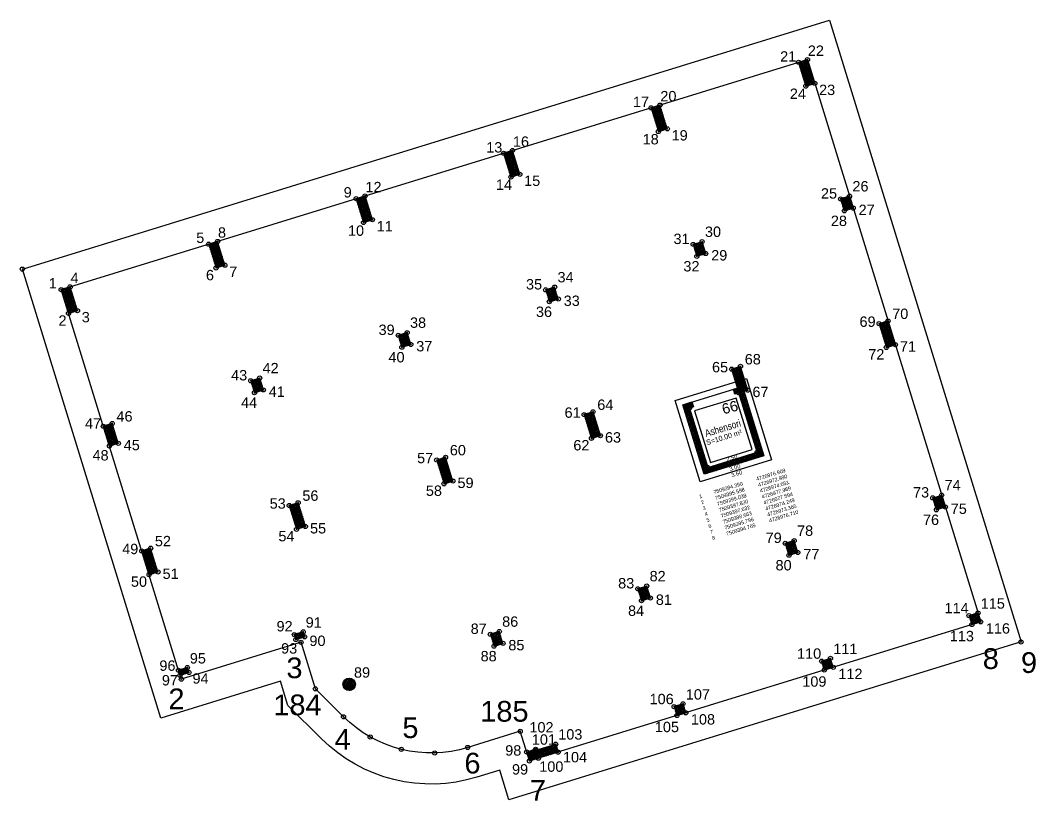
# Model space of a CAD drawing. Header units: metres. Extents: x 7509067 to 7509712, y 4726925 to 4727058.
# Drawn here: x 7509662.77 to 7509711.79, y 4726957.6 to 4726995.27 of the extents above; entities that cross this region are included whole.
import ezdxf

# ---------------------------------------------------------------- set-up
doc = ezdxf.new("R2010")
doc.units = ezdxf.units.M
doc.header["$PDMODE"] = 32
doc.header["$PDSIZE"] = 0.2
for name, color, linetype, lineweight in [('Fasada', 7, 'Continuous', 15), ('muri', 7, 'Continuous', 40), ('Shtyllat', 1, 'Continuous', 25), ('Tekst', 64, 'Continuous', 15)]:
    doc.layers.add(name, color=color, linetype=linetype, lineweight=lineweight)
doc.styles.add('Dimensionet CM', font='swissc.ttf', dxfattribs={"height": 15})
doc.styles.get("Standard").update_dxf_attribs({"font": 'arial.ttf'})
doc.dimstyles.get("Standard").update_dxf_attribs({"dimtxt": 0.2, "dimasz": 0.18, "dimexe": 0.18, "dimexo": 0.0625, "dimgap": 0.09, "dimtad": 1, "dimtoh": 1, "dimzin": 0, "dimdsep": 46, "dimtxsty": 'Standard', "dimcen": 0.09, "dimse1": 1, "dimse2": 1, "dimsd1": 1, "dimsd2": 1, "dimadec": 0, "dimazin": 0, "dimtfac": 1, "dimtofl": 0, "dimtmove": 0, "dimatfit": 3, "dimfxl": 1, "dimtolj": 1, "dimtzin": 0, "dimarcsym": 0})
pattern_1 = [(152.13, (300, 0), (-0.0296841552326, -0.05613466779208), []), (242.13, (300, 0), (0.05613466779208, -0.0296841552326), [])]

# ---------------------------------------------------------------- blocks, each defined once
blk = doc.blocks.new('*D255')
at = {"layer": 'Defpoints', "color": 0, "transparency": 16777216}
for p in [(7509699.038, 4726974.051), (7509699.138, 4726973.726), (7509695.598, 4726972.99)]:
    blk.add_point(p, dxfattribs=at)
at = {"color": 0, "transparency": 16777216, "insert": (7509697.361, 4726973.379), "char_height": 0.2, "attachment_point": 5, "rotation": 17.13}
blk.add_mtext('\\A1;3.60', dxfattribs=at)
blk = doc.blocks.new('*D256')
at = {"layer": 'Defpoints', "color": 0, "transparency": 16777216}
for p in [(7509698.663, 4726974.249), (7509698.76, 4726973.935), (7509695.796, 4726973.365)]:
    blk.add_point(p, dxfattribs=at)
at = {"color": 0, "transparency": 16777216, "insert": (7509697.27, 4726973.677), "char_height": 0.2, "attachment_point": 5, "rotation": 17.13}
blk.add_mtext('\\A1;3.00', dxfattribs=at)
blk = doc.blocks.new('*D257')
at = {"layer": 'Defpoints', "color": 0, "transparency": 16777216}
for p in [(7509698.35, 4726974.414), (7509698.374, 4726974.337), (7509695.961, 4726973.678)]:
    blk.add_point(p, dxfattribs=at)
at = {"color": 0, "transparency": 16777216, "insert": (7509697.123, 4726974.152), "char_height": 0.2, "attachment_point": 5, "rotation": 17.13}
blk.add_mtext('\\A1;2.50', dxfattribs=at)

msp = doc.modelspace()

# ---------------------------------------------------------------- hatches: boundary and pattern name
at = {"layer": 'Shtyllat'}
h = msp.add_hatch(dxfattribs=at)
h.set_pattern_fill('ANSI37', color=256, scale=0.02, angle=107.13, style=0)
h.set_pattern_definition(pattern_1)
h.paths.add_polyline_path([(7509700.698, 4726992.09), (7509701.128, 4726992.223), (7509700.775, 4726993.369), (7509700.345, 4726993.237)])
h = msp.add_hatch(dxfattribs=at)
h.set_pattern_fill('ANSI37', color=256, scale=0.02, angle=107.13, style=0)
h.set_pattern_definition(pattern_1)
h.paths.add_polyline_path([(7509693.579, 4726989.896), (7509694.009, 4726990.028), (7509693.655, 4726991.175), (7509693.225, 4726991.042)])
h = msp.add_hatch(dxfattribs=at)
h.set_pattern_fill('ANSI37', color=256, scale=0.02, angle=107.13, style=0)
h.set_pattern_definition(pattern_1)
h.paths.add_polyline_path([(7509686.459, 4726987.701), (7509686.889, 4726987.834), (7509686.536, 4726988.981), (7509686.106, 4726988.848)])
h = msp.add_hatch(dxfattribs=at)
h.set_pattern_fill('ANSI37', color=256, scale=0.02, angle=107.13, style=0)
h.set_pattern_definition(pattern_1)
h.paths.add_polyline_path([(7509679.34, 4726985.507), (7509679.77, 4726985.64), (7509679.416, 4726986.786), (7509678.986, 4726986.654)])
h = msp.add_hatch(dxfattribs=at)
h.set_pattern_fill('ANSI37', color=256, scale=0.02, angle=107.13, style=0)
h.set_pattern_definition(pattern_1)
h.paths.add_polyline_path([(7509702.554, 4726986.069), (7509702.984, 4726986.202), (7509702.807, 4726986.775), (7509702.377, 4726986.643)])
h = msp.add_hatch(dxfattribs=at)
h.set_pattern_fill('ANSI37', color=256, scale=0.02, angle=107.13, style=0)
h.set_pattern_definition(pattern_1)
h.paths.add_polyline_path([(7509672.22, 4726983.313), (7509672.65, 4726983.445), (7509672.297, 4726984.592), (7509671.867, 4726984.459)])
h = msp.add_hatch(dxfattribs=at)
h.set_pattern_fill('ANSI37', color=256, scale=0.02, angle=107.13, style=0)
h.set_pattern_definition(pattern_1)
h.paths.add_polyline_path([(7509695.434, 4726983.875), (7509695.864, 4726984.008), (7509695.687, 4726984.581), (7509695.257, 4726984.449)])
h = msp.add_hatch(dxfattribs=at)
h.set_pattern_fill('ANSI37', color=256, scale=0.02, angle=107.13, style=0)
h.set_pattern_definition(pattern_1)
h.paths.add_polyline_path([(7509665.177, 4726982.398), (7509664.962, 4726982.331), (7509665.249, 4726981.4), (7509665.464, 4726981.466)])
h.paths.add_polyline_path([(7509664.962, 4726982.331), (7509664.747, 4726982.265), (7509665.034, 4726981.333), (7509665.249, 4726981.4)])
h.paths.add_polyline_path([(7509665.249, 4726981.4), (7509665.034, 4726981.333), (7509665.101, 4726981.118), (7509665.316, 4726981.185)])
h.paths.add_polyline_path([(7509665.464, 4726981.466), (7509665.249, 4726981.4), (7509665.316, 4726981.185), (7509665.531, 4726981.251)])
h = msp.add_hatch(dxfattribs=at)
h.set_pattern_fill('ANSI37', color=256, scale=0.02, angle=107.13, style=0)
h.set_pattern_definition(pattern_1)
h.paths.add_polyline_path([(7509688.315, 4726981.681), (7509688.745, 4726981.813), (7509688.568, 4726982.387), (7509688.138, 4726982.254)])
h = msp.add_hatch(dxfattribs=at)
h.set_pattern_fill('ANSI37', color=256, scale=0.02, angle=107.13, style=0)
h.set_pattern_definition(pattern_1)
h.paths.add_polyline_path([(7509704.586, 4726979.476), (7509705.016, 4726979.608), (7509704.663, 4726980.755), (7509704.233, 4726980.622)])
h = msp.add_hatch(dxfattribs=at)
h.set_pattern_fill('ANSI37', color=256, scale=0.02, angle=107.13, style=0)
h.set_pattern_definition(pattern_1)
h.paths.add_polyline_path([(7509681.195, 4726979.486), (7509681.625, 4726979.619), (7509681.448, 4726980.192), (7509681.018, 4726980.06)])
h = msp.add_hatch(dxfattribs=at)
h.set_pattern_fill('ANSI37', color=256, scale=0.02, angle=107.13, style=0)
h.set_pattern_definition(pattern_1)
h.paths.add_polyline_path([(7509697.467, 4726977.281), (7509697.897, 4726977.414), (7509697.543, 4726978.561), (7509697.113, 4726978.428)])
h = msp.add_hatch(dxfattribs=at)
h.set_pattern_fill('ANSI37', color=256, scale=0.02, angle=107.13, style=0)
h.set_pattern_definition(pattern_1)
h.paths.add_polyline_path([(7509674.076, 4726977.292), (7509674.506, 4726977.425), (7509674.329, 4726977.998), (7509673.899, 4726977.866)])
h = msp.add_hatch(dxfattribs=at)
h.set_pattern_fill('ANSI37', color=256, scale=0.02, angle=107.13, style=0)
h.set_pattern_definition(pattern_1)
h.paths.add_polyline_path([(7509695.269, 4726976.604), (7509695.077, 4726976.545), (7509695.961, 4726973.678), (7509698.35, 4726974.414), (7509697.467, 4726977.281), (7509697.275, 4726977.222), (7509697.202, 4726977.461), (7509697.632, 4726977.594), (7509698.663, 4726974.249), (7509695.796, 4726973.365), (7509694.765, 4726976.71), (7509695.195, 4726976.843)])
h = msp.add_hatch(dxfattribs=at)
h.set_pattern_fill('ANSI37', color=256, scale=0.02, angle=107.13, style=0)
h.set_pattern_definition(pattern_1)
h.paths.add_polyline_path([(7509690.347, 4726975.087), (7509690.777, 4726975.219), (7509690.424, 4726976.366), (7509689.994, 4726976.234)])
h = msp.add_hatch(dxfattribs=at)
h.set_pattern_fill('ANSI37', color=256, scale=0.02, angle=107.13, style=0)
h.set_pattern_definition(pattern_1)
h.paths.add_polyline_path([(7509667.074, 4726974.716), (7509667.504, 4726974.848), (7509667.21, 4726975.804), (7509666.779, 4726975.671)])
h = msp.add_hatch(dxfattribs=at)
h.set_pattern_fill('ANSI37', color=256, scale=0.02, angle=107.13, style=0)
h.set_pattern_definition(pattern_1)
h.paths.add_polyline_path([(7509683.228, 4726972.893), (7509683.658, 4726973.025), (7509683.304, 4726974.172), (7509682.874, 4726974.039)])
h = msp.add_hatch(dxfattribs=at)
h.set_pattern_fill('ANSI37', color=256, scale=0.02, angle=107.13, style=0)
h.set_pattern_definition(pattern_1)
h.paths.add_polyline_path([(7509707.001, 4726971.639), (7509707.431, 4726971.772), (7509707.255, 4726972.345), (7509706.825, 4726972.213)])
h = msp.add_hatch(dxfattribs=at)
h.set_pattern_fill('ANSI37', color=256, scale=0.02, angle=107.13, style=0)
h.set_pattern_definition(pattern_1)
h.paths.add_polyline_path([(7509676.127, 4726970.704), (7509676.557, 4726970.837), (7509676.204, 4726971.983), (7509675.774, 4726971.851)])
h = msp.add_hatch(dxfattribs=at)
h.set_pattern_fill('ANSI37', color=256, scale=0.02, angle=107.13, style=0)
h.set_pattern_definition(pattern_1)
h.paths.add_polyline_path([(7509699.882, 4726969.445), (7509700.312, 4726969.578), (7509700.135, 4726970.151), (7509699.705, 4726970.018)])
h = msp.add_hatch(dxfattribs=at)
h.set_pattern_fill('ANSI37', color=256, scale=0.02, angle=107.13, style=0)
h.set_pattern_definition(pattern_1)
h.paths.add_polyline_path([(7509668.989, 4726968.504), (7509669.419, 4726968.636), (7509669.065, 4726969.783), (7509668.635, 4726969.651)])
h = msp.add_hatch(dxfattribs=at)
h.set_pattern_fill('ANSI37', color=256, scale=0.02, angle=107.13, style=0)
h.set_pattern_definition(pattern_1)
h.paths.add_polyline_path([(7509692.762, 4726967.251), (7509693.192, 4726967.383), (7509693.016, 4726967.957), (7509692.586, 4726967.824)])
h = msp.add_hatch(dxfattribs=at)
h.set_pattern_fill('ANSI37', color=256, scale=0.02, angle=107.13, style=0)
h.set_pattern_definition(pattern_1)
h.paths.add_polyline_path([(7509708.71, 4726966.097), (7509709.14, 4726966.229), (7509709.007, 4726966.659), (7509708.577, 4726966.527)])
h = msp.add_hatch(dxfattribs=at)
h.set_pattern_fill('ANSI37', color=256, scale=0.02, angle=107.13, style=0)
h.set_pattern_definition(pattern_1)
h.paths.add_polyline_path([(7509676.075, 4726965.375), (7509676.505, 4726965.507), (7509676.431, 4726965.746), (7509676.001, 4726965.614)])
h = msp.add_hatch(dxfattribs=at)
h.set_pattern_fill('ANSI37', color=256, scale=0.02, angle=107.13, style=0)
h.set_pattern_definition(pattern_1)
h.paths.add_polyline_path([(7509685.643, 4726965.056), (7509686.073, 4726965.189), (7509685.896, 4726965.762), (7509685.466, 4726965.63)])
h = msp.add_hatch(dxfattribs=at)
h.set_pattern_fill('ANSI37', color=256, scale=0.02, angle=107.13, style=0)
h.set_pattern_definition(pattern_1)
h.paths.add_polyline_path([(7509701.59, 4726963.902), (7509702.02, 4726964.035), (7509701.888, 4726964.465), (7509701.458, 4726964.332)])
h = msp.add_hatch(dxfattribs=at)
h.set_pattern_fill('ANSI37', color=256, scale=0.02, angle=107.13, style=0)
h.set_pattern_definition(pattern_1)
h.paths.add_polyline_path([(7509670.484, 4726963.652), (7509670.914, 4726963.784), (7509670.84, 4726964.023), (7509670.41, 4726963.891)])
h = msp.add_hatch(dxfattribs=at)
h.set_pattern_fill('ANSI37', color=256, scale=0.02, angle=107.13, style=0)
h.set_pattern_definition(pattern_1)
edge = h.paths.add_edge_path()
edge.add_arc((7509678.65, 4726963.215), 0.3, 0, 360)
h = msp.add_hatch(dxfattribs=at)
h.set_pattern_fill('ANSI37', color=256, scale=0.02, angle=107.13, style=0)
h.set_pattern_definition(pattern_1)
h.paths.add_polyline_path([(7509694.471, 4726961.708), (7509694.901, 4726961.841), (7509694.768, 4726962.271), (7509694.338, 4726962.138)])
h = msp.add_hatch(dxfattribs=at)
h.set_pattern_fill('ANSI37', color=256, scale=0.02, angle=107.13, style=0)
h.set_pattern_definition(pattern_1)
h.paths.add_polyline_path([(7509688.671, 4726960.156), (7509688.619, 4726960.323), (7509687.663, 4726960.028), (7509687.715, 4726959.861)])
h.paths.add_polyline_path([(7509687.715, 4726959.861), (7509687.781, 4726959.646), (7509688.737, 4726959.941), (7509688.671, 4726960.156)])
h = msp.add_hatch(dxfattribs=at)
h.set_pattern_fill('ANSI37', color=256, scale=0.02, angle=107.13, style=0)
h.set_pattern_definition(pattern_1)
h.paths.add_polyline_path([(7509687.351, 4726959.514), (7509687.781, 4726959.646), (7509687.649, 4726960.076), (7509687.219, 4726959.944)])

# ---------------------------------------------------------------- linework, layer by layer
at = {"color": 252}
for points in [[(7509704.035, 4726982.027), (7509704.035, 4726982.027)], [(7509697.83, 4726977.969), (7509699.038, 4726974.051), (7509695.598, 4726972.99), (7509694.39, 4726976.909), (7509697.83, 4726977.969)]]:
    msp.add_lwpolyline(points, dxfattribs=at)
msp.add_lwpolyline([(7509698.663, 4726974.249), (7509695.796, 4726973.365), (7509694.765, 4726976.71), (7509697.632, 4726977.594)])
msp.add_lwpolyline([(7509696.093, 4726973.928), (7509698.1, 4726974.547), (7509697.334, 4726977.031), (7509695.328, 4726976.413)], close=True)
for p in [(7509700.345, 4726993.237), (7509700.775, 4726993.369), (7509700.698, 4726992.09), (7509701.128, 4726992.223), (7509693.655, 4726991.175), (7509693.225, 4726991.042), (7509693.579, 4726989.896), (7509694.009, 4726990.028), (7509686.106, 4726988.848), (7509686.536, 4726988.981), (7509686.459, 4726987.701), (7509686.889, 4726987.834), (7509678.986, 4726986.654), (7509679.416, 4726986.786), (7509702.377, 4726986.643), (7509702.807, 4726986.775), (7509702.984, 4726986.202), (7509702.554, 4726986.07), (7509679.34, 4726985.507), (7509679.77, 4726985.64), (7509671.867, 4726984.459), (7509672.297, 4726984.592), (7509695.258, 4726984.449), (7509695.688, 4726984.581), (7509695.434, 4726983.875), (7509695.864, 4726984.008), (7509662.872, 4726983.257), (7509672.22, 4726983.313), (7509672.65, 4726983.445), (7509664.747, 4726982.265), (7509665.177, 4726982.398), (7509688.138, 4726982.254), (7509688.568, 4726982.387), (7509688.745, 4726981.813), (7509665.531, 4726981.251), (7509688.315, 4726981.681), (7509665.101, 4726981.118), (7509704.233, 4726980.622), (7509704.663, 4726980.755), (7509681.019, 4726980.06), (7509681.449, 4726980.192), (7509681.195, 4726979.487), (7509681.625, 4726979.619), (7509704.586, 4726979.476), (7509705.016, 4726979.608), (7509697.113, 4726978.428), (7509697.543, 4726978.561), (7509673.899, 4726977.866), (7509674.329, 4726977.998), (7509674.506, 4726977.425), (7509697.897, 4726977.414), (7509674.076, 4726977.292), (7509697.467, 4726977.281), (7509690.424, 4726976.366), (7509695.077, 4726976.545), (7509689.994, 4726976.234), (7509666.779, 4726975.671), (7509667.21, 4726975.804), (7509690.347, 4726975.087), (7509690.777, 4726975.219), (7509667.074, 4726974.716), (7509667.504, 4726974.848), (7509698.35, 4726974.414), (7509682.874, 4726974.039), (7509683.304, 4726974.172), (7509695.961, 4726973.678), (7509683.658, 4726973.025), (7509683.228, 4726972.893), (7509676.185, 4726971.978), (7509706.825, 4726972.213), (7509707.255, 4726972.345), (7509675.755, 4726971.845), (7509707.001, 4726971.639), (7509707.431, 4726971.772), (7509676.108, 4726970.698), (7509676.538, 4726970.831), (7509699.705, 4726970.018), (7509700.135, 4726970.151), (7509668.635, 4726969.651), (7509669.065, 4726969.783), (7509700.312, 4726969.578), (7509699.882, 4726969.445), (7509668.989, 4726968.504), (7509669.419, 4726968.636), (7509692.586, 4726967.824), (7509693.016, 4726967.957), (7509692.762, 4726967.251), (7509693.192, 4726967.383), (7509709.007, 4726966.659), (7509708.577, 4726966.527), (7509708.71, 4726966.097), (7509709.14, 4726966.229), (7509676.001, 4726965.614), (7509676.431, 4726965.746), (7509685.466, 4726965.63), (7509685.896, 4726965.762), (7509676.075, 4726965.375), (7509676.325, 4726965.243), (7509676.505, 4726965.507), (7509686.073, 4726965.189), (7509711.087, 4726965.26), (7509685.643, 4726965.056), (7509701.458, 4726964.332), (7509701.888, 4726964.465), (7509670.41, 4726963.891), (7509670.484, 4726963.652), (7509670.84, 4726964.023), (7509670.914, 4726963.784), (7509701.59, 4726963.902), (7509702.02, 4726964.035), (7509670.543, 4726963.461), (7509677.017, 4726962.997), (7509694.338, 4726962.138), (7509694.768, 4726962.271), (7509678.375, 4726961.646), (7509694.471, 4726961.708), (7509694.901, 4726961.841), (7509679.665, 4726960.67), (7509686.909, 4726960.947), (7509686.909, 4726960.947), (7509688.619, 4726960.323), (7509681.169, 4726960.074), (7509682.778, 4726959.902), (7509684.374, 4726960.166), (7509687.219, 4726959.944), (7509687.649, 4726960.076), (7509687.663, 4726960.028), (7509688.737, 4726959.941), (7509687.351, 4726959.514), (7509687.781, 4726959.646)]:
    msp.add_point(p)
at = {"layer": 'muri', "lineweight": -2}
for points in [[(7509677.317, 4726960.582), (7509675.694, 4726962.197), (7509675.333, 4726963.367), (7509669.551, 4726961.585), (7509662.872, 4726983.257), (7509701.838, 4726995.267), (7509711.087, 4726965.26), (7509686.359, 4726957.638), (7509685.918, 4726959.072), (7509684.816, 4726958.732, -0.277233)], [(7509678.375, 4726961.646), (7509677.017, 4726962.997), (7509676.325, 4726965.243), (7509670.543, 4726963.461), (7509664.747, 4726982.265), (7509700.775, 4726993.369), (7509709.14, 4726966.229), (7509687.351, 4726959.514), (7509686.909, 4726960.947), (7509684.374, 4726960.166, -0.277233)]]:
    msp.add_lwpolyline(points, format="xyb", close=True, dxfattribs=at)
at = {"layer": 'Shtyllat', "color": 0}
for points in [[(7509700.698, 4726992.09), (7509701.128, 4726992.223), (7509700.775, 4726993.369), (7509700.345, 4726993.237)], [(7509693.579, 4726989.896), (7509694.009, 4726990.028), (7509693.655, 4726991.175), (7509693.225, 4726991.042)], [(7509686.459, 4726987.701), (7509686.889, 4726987.834), (7509686.536, 4726988.981), (7509686.106, 4726988.848)], [(7509679.34, 4726985.507), (7509679.77, 4726985.64), (7509679.416, 4726986.786), (7509678.986, 4726986.654)], [(7509702.554, 4726986.07), (7509702.984, 4726986.202), (7509702.807, 4726986.775), (7509702.377, 4726986.643)], [(7509672.22, 4726983.313), (7509672.65, 4726983.445), (7509672.297, 4726984.592), (7509671.867, 4726984.459)], [(7509695.434, 4726983.875), (7509695.864, 4726984.008), (7509695.688, 4726984.581), (7509695.258, 4726984.449)], [(7509665.101, 4726981.118), (7509665.531, 4726981.251), (7509665.177, 4726982.398), (7509664.747, 4726982.265)], [(7509688.315, 4726981.681), (7509688.745, 4726981.813), (7509688.568, 4726982.387), (7509688.138, 4726982.254)], [(7509704.586, 4726979.476), (7509705.016, 4726979.608), (7509704.663, 4726980.755), (7509704.233, 4726980.622)], [(7509681.195, 4726979.487), (7509681.625, 4726979.619), (7509681.449, 4726980.192), (7509681.019, 4726980.06)], [(7509697.467, 4726977.281), (7509697.897, 4726977.414), (7509697.543, 4726978.561), (7509697.113, 4726978.428)], [(7509674.076, 4726977.292), (7509674.506, 4726977.425), (7509674.329, 4726977.998), (7509673.899, 4726977.866)], [(7509695.269, 4726976.604), (7509695.077, 4726976.545), (7509695.961, 4726973.678), (7509698.35, 4726974.414), (7509697.467, 4726977.281), (7509697.275, 4726977.222), (7509697.202, 4726977.461), (7509697.632, 4726977.594), (7509698.663, 4726974.249), (7509695.796, 4726973.365), (7509694.765, 4726976.71), (7509695.195, 4726976.843)], [(7509690.347, 4726975.087), (7509690.777, 4726975.219), (7509690.424, 4726976.366), (7509689.994, 4726976.234)], [(7509667.074, 4726974.716), (7509667.504, 4726974.848), (7509667.21, 4726975.804), (7509666.779, 4726975.671)], [(7509683.228, 4726972.893), (7509683.658, 4726973.025), (7509683.304, 4726974.172), (7509682.874, 4726974.039)], [(7509707.431, 4726971.772), (7509707.001, 4726971.639), (7509706.825, 4726972.213), (7509707.255, 4726972.345)], [(7509676.108, 4726970.698), (7509676.538, 4726970.831), (7509676.185, 4726971.978), (7509675.755, 4726971.845)], [(7509699.882, 4726969.445), (7509700.312, 4726969.578), (7509700.135, 4726970.151), (7509699.705, 4726970.018)], [(7509668.989, 4726968.504), (7509669.419, 4726968.636), (7509669.065, 4726969.783), (7509668.635, 4726969.651)], [(7509692.762, 4726967.251), (7509693.192, 4726967.383), (7509693.016, 4726967.957), (7509692.586, 4726967.824)], [(7509708.71, 4726966.097), (7509709.14, 4726966.229), (7509709.007, 4726966.659), (7509708.577, 4726966.527)], [(7509676.075, 4726965.375), (7509676.505, 4726965.507), (7509676.431, 4726965.746), (7509676.001, 4726965.614)], [(7509685.643, 4726965.056), (7509686.073, 4726965.189), (7509685.896, 4726965.762), (7509685.466, 4726965.63)], [(7509701.59, 4726963.902), (7509702.02, 4726964.035), (7509701.888, 4726964.465), (7509701.458, 4726964.332)], [(7509670.484, 4726963.652), (7509670.914, 4726963.784), (7509670.84, 4726964.023), (7509670.41, 4726963.891)], [(7509694.471, 4726961.708), (7509694.901, 4726961.841), (7509694.768, 4726962.271), (7509694.338, 4726962.138)], [(7509687.351, 4726959.514), (7509687.781, 4726959.646), (7509687.649, 4726960.076), (7509687.219, 4726959.944)], [(7509687.351, 4726959.514), (7509687.781, 4726959.646), (7509687.649, 4726960.076), (7509687.219, 4726959.944)]]:
    msp.add_lwpolyline(points, close=True, dxfattribs=at)
msp.add_lwpolyline([(7509687.663, 4726960.028), (7509688.619, 4726960.323), (7509688.737, 4726959.941), (7509687.781, 4726959.646), (7509687.663, 4726960.028)], dxfattribs=at)
msp.add_circle((7509678.65, 4726963.215), 0.3, dxfattribs=at)

# ---------------------------------------------------------------- texts
at = {"attachment_point": 1}
for s, width, insert, char_height in [('21', 0.44039, (7509699.456, 4726993.773), 0.5), ('22', 0.44039, (7509700.793, 4726994.05), 0.5), ('23', 0.44039, (7509701.336, 4726992.159), 0.5), ('20', 0.44039, (7509693.673, 4726991.856), 0.5), ('24', 0.61983, (7509699.925, 4726991.972), 0.5), ('17', 0.44039, (7509692.348, 4726991.579), 0.5), ('18', 0.44039, (7509692.818, 4726989.777), 0.5), ('19', 0.44039, (7509694.217, 4726989.965), 0.5), ('13', 0.44039, (7509685.265, 4726989.385), 0.5), ('16', 0.44039, (7509686.554, 4726989.662), 0.5), ('15', 0.5, (7509687.097, 4726987.771), 0.5), ('12', 0.44039, (7509679.434, 4726987.468), 0.5), ('14', 0.44039, (7509685.734, 4726987.583), 0.5), ('26', 0.61983, (7509702.946, 4726987.505), 0.5), ('9', 0.44039, (7509678.384, 4726987.214), 0.5), ('25', 0.61983, (7509701.427, 4726987.161), 0.5), ('27', 0.61983, (7509703.245, 4726986.368), 0.5), ('28', 0.61983, (7509701.906, 4726985.837), 0.5), ('8', 0.44039, (7509672.315, 4726985.273), 0.5), ('10', 0.44039, (7509678.591, 4726985.365), 0.5), ('11', 0.44039, (7509679.978, 4726985.576), 0.5), ('30', 0.61983, (7509695.826, 4726985.311), 0.5), ('5', 0.44039, (7509671.265, 4726985.02), 0.5), ('31', 0.61983, (7509694.307, 4726984.967), 0.5), ('29', 0.61983, (7509696.126, 4726984.174), 0.5), ('7', 0.44039, (7509672.858, 4726983.382), 0.5), ('32', 0.61983, (7509694.786, 4726983.643), 0.5), ('1', 0.44039, (7509664.145, 4726982.826), 0.5), ('4', 0.44039, (7509665.195, 4726983.079), 0.5), ('6', 0.44039, (7509671.734, 4726983.218), 0.5), ('34', 0.61983, (7509688.707, 4726983.117), 0.5), ('35', 0.61983, (7509687.188, 4726982.773), 0.5), ('33', 0.61983, (7509689.006, 4726981.98), 0.5), ('36', 0.61983, (7509687.667, 4726981.448), 0.5), ('70', 0.61983, (7509704.867, 4726981.35), 0.5), ('2', 0.44039, (7509664.614, 4726981.024), 0.5), ('3', 0.44039, (7509665.739, 4726981.188), 0.5), ('38', 0.61983, (7509681.587, 4726980.922), 0.5), ('69', 0.61983, (7509703.288, 4726980.97), 0.5), ('39', 0.61983, (7509680.068, 4726980.578), 0.5), ('37', 0.61983, (7509681.887, 4726979.785), 0.5), ('72', 0.61983, (7509703.711, 4726979.393), 0.5), ('71', 0.61983, (7509705.238, 4726979.773), 0.5), ('40', 0.61983, (7509680.547, 4726979.254), 0.5), ('68', 0.61983, (7509697.747, 4726979.156), 0.5), ('42', 0.61983, (7509674.468, 4726978.728), 0.5), ('65', 0.61983, (7509696.168, 4726978.775), 0.5), ('43', 0.61983, (7509672.949, 4726978.384), 0.5), ('41', 0.61983, (7509674.767, 4726977.591), 0.5), ('67', 0.61983, (7509698.118, 4726977.579), 0.5), ('44', 0.61983, (7509673.428, 4726977.06), 0.5), ('64', 0.61983, (7509690.628, 4726976.961), 0.5), ('61', 0.61983, (7509689.049, 4726976.581), 0.5), ('47', 0.61983, (7509665.895, 4726976.055), 0.5), ('46', 0.61983, (7509667.414, 4726976.399), 0.5), ('45', 0.61983, (7509667.765, 4726975.014), 0.5), ('62', 0.61983, (7509689.472, 4726975.005), 0.5), ('63', 0.61983, (7509690.999, 4726975.384), 0.5), ('48', 0.61983, (7509666.258, 4726974.519), 0.5), ('60', 0.61983, (7509683.508, 4726974.767), 0.5), ('57', 0.61983, (7509681.929, 4726974.387), 0.5), ('59', 0.61983, (7509683.879, 4726973.19), 0.5), ('74', 0.61983, (7509707.393, 4726973.075), 0.5), ('56', 0.61983, (7509676.389, 4726972.573), 0.5), ('58', 0.61983, (7509682.352, 4726972.81), 0.5), ('73', 0.61983, (7509705.874, 4726972.731), 0.5), ('53', 0.61983, (7509674.81, 4726972.192), 0.5), ('75', 0.61983, (7509707.693, 4726971.938), 0.5), ('76', 0.61983, (7509706.353, 4726971.407), 0.5), ('54', 0.61983, (7509675.233, 4726970.616), 0.5), ('55', 0.61983, (7509676.76, 4726970.996), 0.5), ('78', 0.61983, (7509700.274, 4726970.881), 0.5), ('52', 0.61983, (7509669.269, 4726970.378), 0.5), ('79', 0.61983, (7509698.755, 4726970.537), 0.5), ('49', 0.61983, (7509667.69, 4726969.998), 0.5), ('77', 0.61983, (7509700.573, 4726969.744), 0.5), ('80', 0.61983, (7509699.234, 4726969.213), 0.5), ('51', 0.61983, (7509669.64, 4726968.801), 0.5), ('82', 0.61983, (7509693.154, 4726968.687), 0.5), ('50', 0.61983, (7509668.113, 4726968.422), 0.5), ('83', 0.61983, (7509691.635, 4726968.342), 0.5), ('81', 0.61983, (7509693.454, 4726967.549), 0.5), ('114', 1.08918, (7509707.392, 4726967.143), 0.5), ('115', 0.77486, (7509709.141, 4726967.366), 0.5), ('84', 0.61983, (7509692.114, 4726967.018), 0.5), ('92', 0.77486, (7509675.142, 4726966.268), 0.5), ('91', 0.77486, (7509676.549, 4726966.45), 0.5), ('87', 0.77485, (7509684.516, 4726966.148), 0.5), ('86', 0.61983, (7509686.035, 4726966.492), 0.5), ('116', 0.77486, (7509709.387, 4726966.162), 0.5), ('113', 0.77486, (7509707.647, 4726965.794), 0.5), ('93', 0.77486, (7509675.364, 4726965.199), 0.5), ('90', 0.77486, (7509676.731, 4726965.565), 0.5), ('85', 0.61983, (7509686.334, 4726965.355), 0.5), ('111', 0.77486, (7509702.022, 4726965.172), 0.5), ('95', 0.77486, (7509670.956, 4726964.719), 0.5), ('88', 0.77486, (7509684.995, 4726964.824), 0.5), ('110', 1.08918, (7509700.273, 4726964.949), 0.5), ('8', 0.44039, (7509709.238, 4726964.955), 1), ('9', 0.44039, (7509711.084, 4726964.763), 1), ('96', 0.77486, (7509669.487, 4726964.366), 0.5), ('3', 0.44039, (7509675.62, 4726964.509), 1), ('94', 0.77486, (7509671.085, 4726963.747), 0.5), ('89', 0.77486, (7509678.882, 4726964.036), 0.5), ('112', 0.77486, (7509702.267, 4726963.967), 0.5), ('97', 0.77486, (7509669.606, 4726963.661), 0.5), ('109', 1.63972, (7509700.527, 4726963.599), 0.5), ('2', 0.44039, (7509669.923, 4726963.013), 1), ('106', 1.08918, (7509693.153, 4726962.755), 0.5), ('107', 0.77486, (7509694.902, 4726962.977), 0.5), ('108', 0.77486, (7509695.148, 4726961.773), 0.5), ('5', 0.44039, (7509681.218, 4726961.619), 1), ('102', 0.77486, (7509687.351, 4726961.389), 0.5), ('105', 0.77486, (7509693.408, 4726961.405), 0.5), ('4', 0.44039, (7509677.947, 4726961.06), 1), ('101', 0.77486, (7509687.468, 4726960.798), 0.5), ('103', 0.77486, (7509688.743, 4726961.047), 0.5), ('98', 0.77486, (7509686.183, 4726960.273), 0.5), ('6', 0.44039, (7509684.213, 4726959.91), 1), ('104', 0.77486, (7509688.97, 4726959.948), 0.5), ('99', 0.77486, (7509686.512, 4726959.359), 0.5), ('100', 0.77486, (7509687.826, 4726959.493), 0.5), ('7', 0.44039, (7509687.374, 4726958.597), 1)]:
    msp.add_mtext_dynamic_manual_height_columns(s, width=width, gutter_width=1, heights=[0], dxfattribs=dict(at, insert=insert, char_height=char_height))
at = {"insert": (7509696.591, 4726976.725), "char_height": 0.5, "attachment_point": 1, "rotation": 15}
msp.add_mtext_dynamic_manual_height_columns('66', width=0.61983, gutter_width=1, heights=[0], dxfattribs=at)
at = {"color": 1, "insert": (7509695.526, 4726972.358), "char_height": 0.18, "width": 4.78359, "attachment_point": 1, "rotation": 17.13}
msp.add_mtext('1^I7509394.390^I4726976.909\\P2^I7509395.598^I4726972.990\\P3^I7509399.038^I4726974.051\\P4^I7509397.830^I4726977.969\\P5^I7509397.632^I4726977.594\\P6^I7509398.663^I4726974.249\\P7^I7509395.796^I4726973.365\\P8^I7509394.765^I4726976.710', dxfattribs=at)
at = {"color": 1, "char_height": 1, "attachment_point": 1}
for s, insert in [('184', (7509674.987, 4726962.722)), ('185', (7509684.979, 4726962.411))]:
    msp.add_mtext_dynamic_manual_height_columns(s, width=0.44039, gutter_width=1, heights=[0], dxfattribs=dict(at, insert=insert))
at = {"layer": 'Fasada', "insert": (7509697.561, 4726975.52), "char_height": 0.25, "attachment_point": 3, "rotation": 17.13, "style": 'Dimensionet CM'}
msp.add_mtext('S=10.00 m²', dxfattribs=at)
at = {"layer": 'Tekst', "insert": (7509697.489, 4726976.009), "char_height": 0.3, "attachment_point": 3, "rotation": 17.13, "style": 'Dimensionet CM'}
msp.add_mtext(' {\\H1.16667x;Ashensori}', dxfattribs=at)

# ---------------------------------------------------------------- dimensions: what is measured, and where the dimension line sits
at = {"color": 1}
dim = msp.add_linear_dim(base=(7509699.138, 4726973.726), p1=(7509695.598, 4726972.99), p2=(7509699.038, 4726974.051), angle=17.13, dimstyle='Standard', dxfattribs=at)
dim.commit()
dim.dimension.update_dxf_attribs({"geometry": '*D255', "text_midpoint": (7509697.418, 4726973.196), "dimtype": 161})
for p1, p2, distance, picture, middle in [((7509695.796, 4726973.365), (7509698.663, 4726974.249), -0.329, '*D256', (7509697.27, 4726973.677)), ((7509695.961, 4726973.678), (7509698.35, 4726974.414), -0.081, '*D257', (7509697.123, 4726974.152))]:
    dim = msp.add_aligned_dim(p1=p1, p2=p2, distance=distance, dimstyle='Standard', dxfattribs=at)
    dim.commit()
    dim.dimension.update_dxf_attribs({"geometry": picture, "text_midpoint": middle})

doc.saveas('drawing.dxf')
